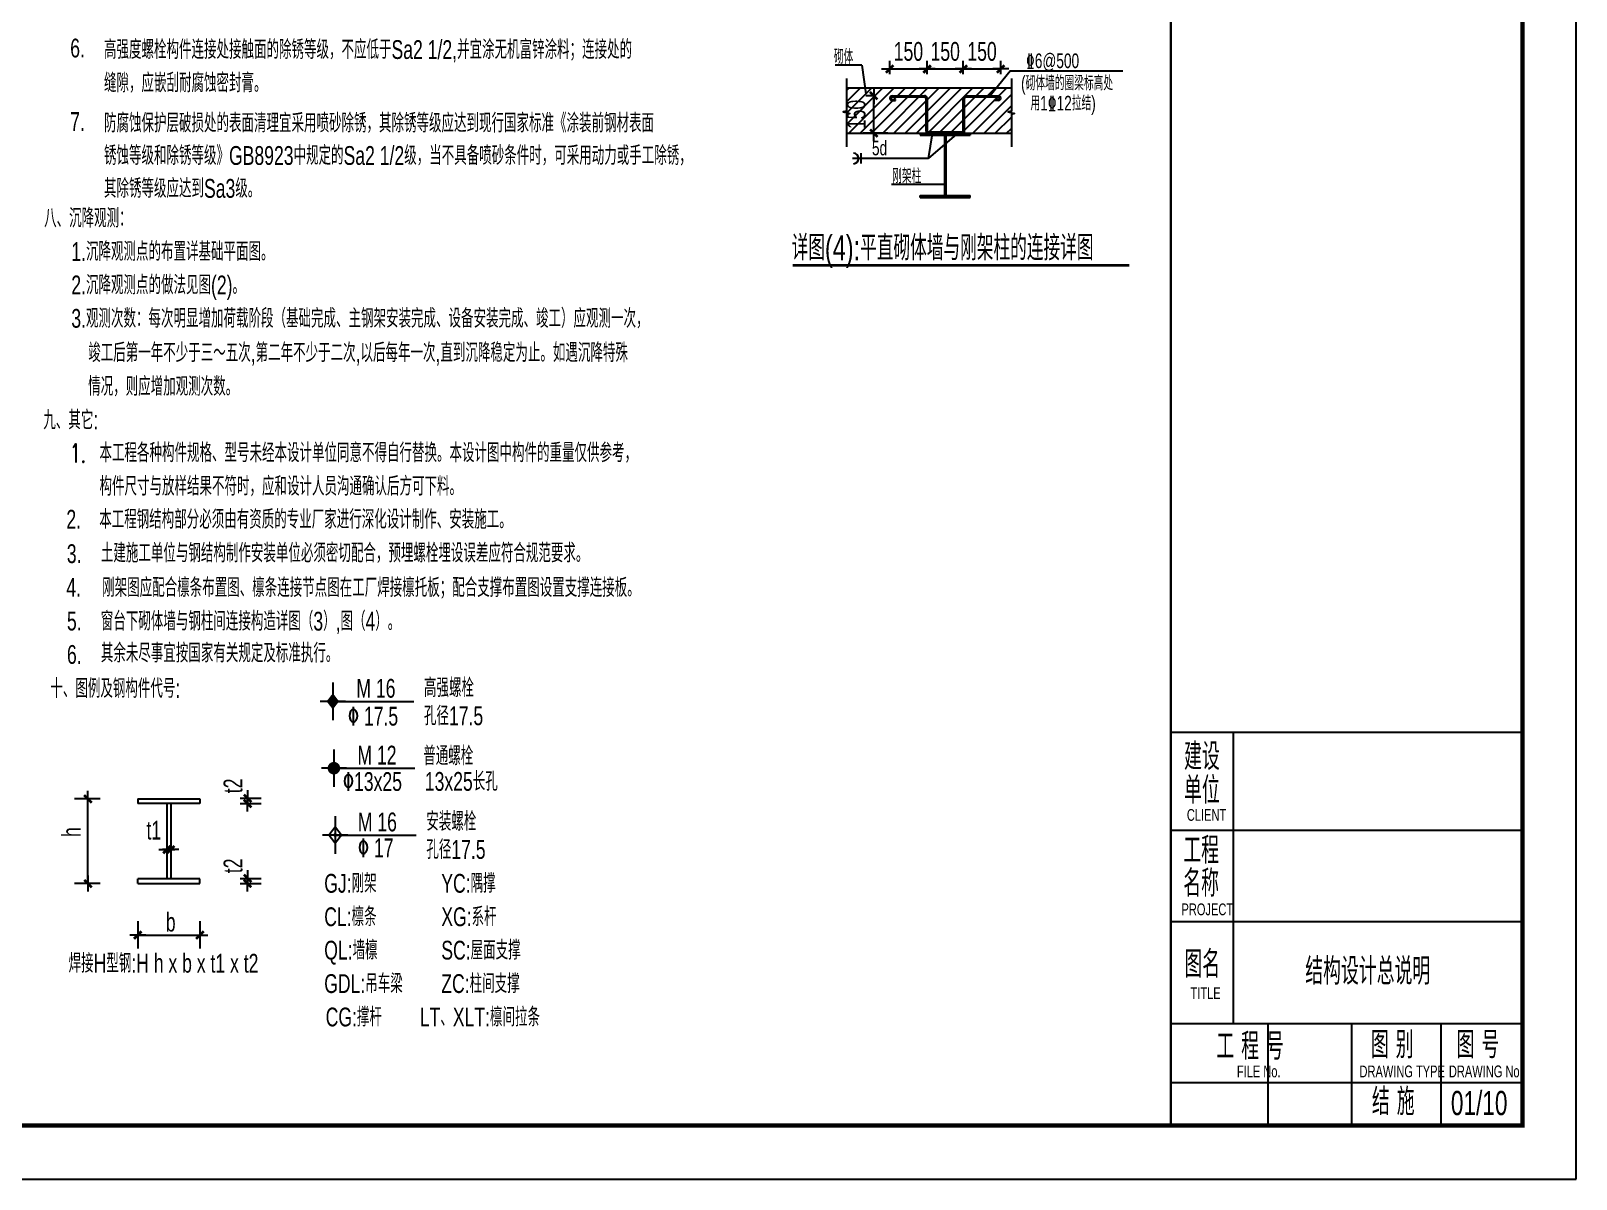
# Model space of a CAD drawing. Extents: x -544850 to 241437, y -10347 to 32059.
# Drawn here: x -471264 to -442488, y -10347 to 11036 of the extents above; entities that cross this region are included whole.
import ezdxf

# ---------------------------------------------------------------- set-up
doc = ezdxf.new("R2010")
doc.units = 0
doc.header["$LTSCALE"] = 1000
doc.layers.get('0').update_dxf_attribs({"linetype": 'CONTINUOUS'})
doc.layers.get('Defpoints').update_dxf_attribs({"linetype": 'CONTINUOUS'})
for name, color, linetype in [('PUB_TEXT', 7, 'CONTINUOUS'), ('图形', 3, 'CONTINUOUS'), ('图框(修改)', 2, 'CONTINUOUS'), ('图框(锁住)', 7, 'CONTINUOUS'), ('文字', 3, 'CONTINUOUS')]:
    doc.layers.add(name, color=color, linetype=linetype)
doc.layers.add('出图隐藏', color=7, linetype='CONTINUOUS', plot=False)
doc.styles.add('_TCH_DIM', font='SIMPLEX', dxfattribs={"bigfont": 'GBCBIG'})
doc.styles.add('天和', font='天和字符.shx', dxfattribs={"width": 0.7, "bigfont": '天和汉字.shx'})
doc.styles.add('天和黑体', font='天和字符.shx', dxfattribs={"width": 0.7, "bigfont": '天和黑体.shx'})
doc.dimstyles.new('天和', dxfattribs={"dimtxt": 350, "dimasz": 1, "dimexe": 250, "dimexo": 700, "dimgap": 150, "dimtad": 1, "dimdec": 0, "dimzin": 0, "dimdsep": 46, "dimtxsty": '天和', "dimblk": '天和', "dimcen": 0.09, "dimdle": 153.867596, "dimclrd": 3, "dimclre": 3, "dimclrt": 3, "dimadec": 0, "dimazin": 0, "dimtfac": 1, "dimtdec": 0, "dimtix": 1, "dimtmove": 2, "dimatfit": 3, "dimldrblk": '天和', "dimfxl": 0, "dimtolj": 1, "dimtzin": 0, "dimarcsym": 0})

# ---------------------------------------------------------------- blocks, each defined once
blk = doc.blocks.new('FDTERTER')
at = {"layer": '出图隐藏', "linetype": 'Continuous'}
blk.add_line((53642, 2888), (53642, 988), dxfattribs=at)
at = {"layer": '图框(锁住)', "color": 3, "linetype": 'Continuous'}
for p, q in [((59385, -12), (59385, 41988)), ((53001, 8311), (53001, 2888)), ((51836, 6488), (58385, 6488)), ((51836, 4788), (58385, 4788)), ((55203, 2888), (55203, 988)), ((56864, 2888), (56864, 988)), ((51836, 1788), (58385, 1788)), ((51836, 988), (58385, 988)), ((-15, -12), (59385, -12))]:
    blk.add_line(p, q, dxfattribs=at)
at = {"layer": '图框(锁住)', "linetype": 'Continuous'}
for p, q in [((51836, 40988), (51836, 988)), ((51836, 8311), (58385, 8311)), ((51836, 2888), (58385, 2888))]:
    blk.add_line(p, q, dxfattribs=at)
at = {"layer": '图框(锁住)', "linetype": 'Continuous', "const_width": 80}
blk.add_lwpolyline([(58385, 39888), (58385, 40988), (2485, 40988), (2485, 988), (58385, 988)], close=True, dxfattribs=at)
at = {"layer": '图框(锁住)', "linetype": 'Continuous', "const_width": 35}
blk.add_lwpolyline([(51836, 988), (51836, 40988)], dxfattribs=at)
at = {"layer": '图框(修改)', "linetype": 'Continuous', "style": '天和', "width": 0.7}
blk.add_text('结 施', height=500, dxfattribs=at).set_placement((55582, 1179))
at = {"layer": '图框(锁住)', "color": 3, "linetype": 'Continuous', "width": 0.7}
for s, height, style, p in [('建设', 500, '天和', (52084, 7607)), ('单位', 500, '天和', (52084, 6980)), ('CLIENT', 220, '天和黑体', (52136, 6660)), ('工程', 500, '天和', (52070, 5859)), ('名称', 500, '天和', (52070, 5245)), ('PROJECT', 220, '天和黑体', (52036, 4901)), ('图名', 500, '天和', (52090, 3741)), ('TITLE', 220, '天和黑体', (52204, 3341)), ('工 程 号', 500, '天和', (52686, 2211)), ('图 别', 500, '天和', (55563, 2238)), ('图 号', 500, '天和', (57159, 2238)), ('FILE No.', 220, '天和黑体', (53068, 1883)), ('DRAWING TYPE', 220, '天和黑体', (55351, 1883)), ('DRAWING No.', 220, '天和黑体', (57016, 1883))]:
    blk.add_text(s, height=height, dxfattribs=dict(at, style=style)).set_placement(p)
blk = doc.blocks.new('_DIMX')
blk.add_line((-150, 0), (150, 0))
at = {"const_width": 50}
blk.add_lwpolyline([(-70, -70), (70, 70)], dxfattribs=at)
blk = doc.blocks.new('天和')
at = {"color": 3}
blk.add_blockref('_DIMX', (0, 0), dxfattribs=at)
blk = doc.blocks.new('*D323')
at = {"layer": 'Defpoints', "color": 0, "linetype": 'Continuous', "transparency": 16777216}
for p in [(-454574, 10327), (-455271, 9932), (-454574, 9932)]:
    blk.add_point(p, dxfattribs=at)
at = {"layer": '文字', "color": 3, "linetype": 'Continuous', "lineweight": -2, "transparency": 16777216}
for p, q in [((-455271, 10232), (-455271, 10477)), ((-454574, 10232), (-454574, 10477)), ((-455272, 10327), (-455273, 10327)), ((-455271, 10327), (-454574, 10327)), ((-454573, 10327), (-454572, 10327))]:
    blk.add_line(p, q, dxfattribs=at)
blk.add_blockref('天和', (-455271, 10327), dxfattribs=at)
at = {"layer": '文字', "color": 3, "linetype": 'Continuous', "lineweight": -2, "transparency": 16777216, "rotation": 180}
blk.add_blockref('天和', (-454574, 10327), dxfattribs=at)
at = {"layer": '文字', "color": 3, "linetype": 'Continuous', "transparency": 16777216, "insert": (-454922, 10652), "char_height": 350, "attachment_point": 5, "style": '天和'}
blk.add_mtext('\\A1;150', dxfattribs=at)
blk = doc.blocks.new('*D324')
at = {"layer": 'Defpoints', "color": 0, "linetype": 'Continuous', "transparency": 16777216}
for p in [(-453900, 10327), (-454574, 9932), (-453900, 9932)]:
    blk.add_point(p, dxfattribs=at)
at = {"layer": '文字', "color": 3, "linetype": 'Continuous', "lineweight": -2, "transparency": 16777216}
for p, q in [((-454574, 10232), (-454574, 10477)), ((-453900, 10232), (-453900, 10477)), ((-454575, 10327), (-454576, 10327)), ((-454574, 10327), (-453900, 10327)), ((-453899, 10327), (-453898, 10327))]:
    blk.add_line(p, q, dxfattribs=at)
blk.add_blockref('天和', (-454574, 10327), dxfattribs=at)
at = {"layer": '文字', "color": 3, "linetype": 'Continuous', "lineweight": -2, "transparency": 16777216, "rotation": 180}
blk.add_blockref('天和', (-453900, 10327), dxfattribs=at)
at = {"layer": '文字', "color": 3, "linetype": 'Continuous', "transparency": 16777216, "insert": (-454237, 10652), "char_height": 350, "attachment_point": 5, "style": '天和'}
blk.add_mtext('\\A1;150', dxfattribs=at)
blk = doc.blocks.new('*D325')
at = {"layer": 'Defpoints', "color": 0, "linetype": 'Continuous', "transparency": 16777216}
for p in [(-453203, 10327), (-453900, 9932), (-453203, 9932)]:
    blk.add_point(p, dxfattribs=at)
at = {"layer": '文字', "color": 3, "linetype": 'Continuous', "lineweight": -2, "transparency": 16777216}
for p, q in [((-453900, 10232), (-453900, 10477)), ((-453203, 10232), (-453203, 10477)), ((-453901, 10327), (-453902, 10327)), ((-453900, 10327), (-453203, 10327)), ((-453202, 10327), (-453201, 10327))]:
    blk.add_line(p, q, dxfattribs=at)
blk.add_blockref('天和', (-453900, 10327), dxfattribs=at)
at = {"layer": '文字', "color": 3, "linetype": 'Continuous', "lineweight": -2, "transparency": 16777216, "rotation": 180}
blk.add_blockref('天和', (-453203, 10327), dxfattribs=at)
at = {"layer": '文字', "color": 3, "linetype": 'Continuous', "transparency": 16777216, "insert": (-453551, 10652), "char_height": 350, "attachment_point": 5, "style": '天和'}
blk.add_mtext('\\A1;150', dxfattribs=at)
blk = doc.blocks.new('*D326')
at = {"layer": 'Defpoints', "color": 0, "linetype": 'Continuous', "transparency": 16777216}
for p in [(-455568, 9829), (-455228, 9829), (-455228, 9132)]:
    blk.add_point(p, dxfattribs=at)
at = {"layer": '文字', "color": 3, "linetype": 'Continuous', "lineweight": -2, "transparency": 16777216}
for p, q in [((-455528, 9829), (-455718, 9829)), ((-455568, 9830), (-455568, 9831)), ((-455568, 9132), (-455568, 9829)), ((-455528, 9132), (-455718, 9132)), ((-455568, 9131), (-455568, 9130))]:
    blk.add_line(p, q, dxfattribs=at)
for p, rotation in [((-455568, 9829), 269.9863595886517), ((-455568, 9132), 89.98635958865172)]:
    blk.add_blockref('天和', p, dxfattribs=dict(at, rotation=rotation))
at = {"layer": '文字', "color": 3, "linetype": 'Continuous', "transparency": 16777216, "insert": (-455893, 9480), "char_height": 350, "attachment_point": 5, "rotation": 89.9864, "style": '天和'}
blk.add_mtext('\\A1;150', dxfattribs=at)
blk = doc.blocks.new('*D329')
at = {"layer": 'Defpoints', "color": 0, "linetype": 'Continuous', "transparency": 16777216}
for p in [(-468070, -3256), (-468070, -3354), (-467229, -3256)]:
    blk.add_point(p, dxfattribs=at)
at = {"layer": '图形', "color": 3, "linetype": 'Continuous', "lineweight": -2, "transparency": 16777216}
for p, q in [((-467370, -3256), (-466979, -3256)), ((-467370, -3354), (-466979, -3354)), ((-467229, -3255), (-467229, -3254)), ((-467229, -3354), (-467229, -3256)), ((-467229, -3355), (-467229, -3356))]:
    blk.add_line(p, q, dxfattribs=at)
for p, rotation in [((-467229, -3256), 270), ((-467229, -3354), 90)]:
    blk.add_blockref('天和', p, dxfattribs=dict(at, rotation=rotation))
at = {"layer": '图形', "color": 3, "linetype": 'Continuous', "transparency": 16777216, "insert": (-467499, -3024), "char_height": 350, "attachment_point": 5, "rotation": 90, "style": '天和'}
blk.add_mtext('\\A1;t2', dxfattribs=at)
blk = doc.blocks.new('*D330')
at = {"layer": 'Defpoints', "color": 0, "linetype": 'Continuous', "transparency": 16777216}
for p in [(-468070, -4746), (-468070, -4843), (-467229, -4746)]:
    blk.add_point(p, dxfattribs=at)
at = {"layer": '图形', "color": 3, "linetype": 'Continuous', "lineweight": -2, "transparency": 16777216}
for p, q in [((-467370, -4746), (-466979, -4746)), ((-467370, -4843), (-466979, -4843)), ((-467229, -4745), (-467229, -4744)), ((-467229, -4843), (-467229, -4746)), ((-467229, -4844), (-467229, -4845))]:
    blk.add_line(p, q, dxfattribs=at)
for p, rotation in [((-467229, -4746), 270), ((-467229, -4843), 90)]:
    blk.add_blockref('天和', p, dxfattribs=dict(at, rotation=rotation))
at = {"layer": '图形', "color": 3, "linetype": 'Continuous', "transparency": 16777216, "insert": (-467499, -4513), "char_height": 350, "attachment_point": 5, "rotation": 90, "style": '天和'}
blk.add_mtext('\\A1;t2', dxfattribs=at)
blk = doc.blocks.new('*D331')
at = {"layer": 'Defpoints', "color": 0, "linetype": 'Continuous', "transparency": 16777216}
for p in [(-469275, -4843), (-468117, -4843), (-468117, -5803)]:
    blk.add_point(p, dxfattribs=at)
at = {"layer": '图形', "color": 3, "linetype": 'Continuous', "lineweight": -2, "transparency": 16777216}
for p, q in [((-469275, -5543), (-469275, -6053)), ((-468117, -5543), (-468117, -6053)), ((-469274, -5803), (-468118, -5803))]:
    blk.add_line(p, q, dxfattribs=at)
at = {"layer": '图形', "color": 3, "linetype": 'Continuous', "lineweight": -2, "transparency": 16777216, "rotation": 180}
blk.add_blockref('天和', (-469275, -5803), dxfattribs=at)
at = {"layer": '图形', "color": 3, "linetype": 'Continuous', "lineweight": -2, "transparency": 16777216}
blk.add_blockref('天和', (-468117, -5803), dxfattribs=at)
blk = doc.blocks.new('*D332')
at = {"layer": 'Defpoints', "color": 0, "linetype": 'Continuous', "transparency": 16777216}
for p in [(-468731, -3564), (-468661, -3564), (-468661, -4211)]:
    blk.add_point(p, dxfattribs=at)
at = {"layer": '图形', "color": 3, "linetype": 'Continuous', "lineweight": -2, "transparency": 16777216}
for p, q in [((-468732, -4211), (-468733, -4211)), ((-468731, -4211), (-468661, -4211)), ((-468731, -4264), (-468731, -4461)), ((-468661, -4264), (-468661, -4461)), ((-468660, -4211), (-468659, -4211))]:
    blk.add_line(p, q, dxfattribs=at)
blk.add_blockref('天和', (-468731, -4211), dxfattribs=at)
at = {"layer": '图形', "color": 3, "linetype": 'Continuous', "lineweight": -2, "transparency": 16777216, "rotation": 180}
blk.add_blockref('天和', (-468661, -4211), dxfattribs=at)
at = {"layer": '图形', "color": 3, "linetype": 'Continuous', "transparency": 16777216, "insert": (-468975, -3850), "char_height": 350, "attachment_point": 5, "style": '天和'}
blk.add_mtext('\\A1;t1', dxfattribs=at)

msp = doc.modelspace()

# ---------------------------------------------------------------- hatches: boundary and pattern name
at = {"layer": '文字', "linetype": 'Continuous'}
h = msp.add_hatch(dxfattribs=at)
h.set_pattern_fill('ANSI31', color=253, scale=93.356328)
h.set_pattern_definition([(45, (-521570.37, 21558.83), (-104.79547, 104.79547), [])])
h.paths.add_polyline_path([(-456076.4, 9974.3), (-453005.5, 9974.3), (-453005.5, 9131.6), (-456076.4, 9131.6)])

# ---------------------------------------------------------------- linework, layer by layer
at = {"layer": '图形'}
for p, q in [((-455788.5, 10398.1, 200), (-456288.4, 10398.1, 200)), ((-455788.5, 10398.1, 200), (-455718.3, 9863.5, 200)), ((-456076.4, 9974.3, 200), (-453005.5, 9974.3, 200)), ((-455225.4, 9828.7, 200), (-454620, 9828.7, 200)), ((-455225.4, 9805.4, 200), (-454620, 9805.4, 200)), ((-453853.2, 9828.7, 200), (-453247.8, 9828.7, 200)), ((-453853.2, 9805.4, 200), (-453247.8, 9805.4, 200)), ((-455225.4, 9761.4, 200), (-455162.4, 9761.4, 200)), ((-455225.4, 9738.2, 200), (-455162.4, 9738.2, 200)), ((-455162.4, 9738.2, 200), (-455162.4, 9761.4, 200)), ((-454596.8, 9782.2, 200), (-454596.8, 9178.1, 200)), ((-454573.5, 9782.2, 200), (-454573.5, 9178.1, 200)), ((-453899.7, 9178.1, 200), (-453899.7, 9782.2, 200)), ((-453876.5, 9178.1, 200), (-453876.5, 9782.2, 200)), ((-453247.8, 9761.4, 200), (-453310.9, 9761.4, 200)), ((-453310.9, 9738.2, 200), (-453310.9, 9761.4, 200)), ((-453247.8, 9738.2, 200), (-453310.9, 9738.2, 200)), ((-456076.4, 9131.6, 200), (-453005.5, 9131.6, 200)), ((-455306.5, 9131.6, 200), (-455762.5, 9131.7, 200)), ((-454701.3, 9131.6, 200), (-454701.3, 9094.4, 200)), ((-454701.3, 9131.6, 200), (-453771.9, 9131.6, 200)), ((-454701.3, 9094.4, 200), (-453771.9, 9094.4, 200)), ((-454482.9, 9120.3, 200), (-454551.6, 8659.8, 200)), ((-454029, 9112.4, 200), (-454551.5, 8659.9, 200)), ((-454550.3, 9154.8, 200), (-453923, 9154.8, 200)), ((-454250.6, 9094.4, 200), (-454250.6, 7969.8, 200)), ((-454222.7, 9094.4, 200), (-454222.7, 7969.8, 200)), ((-453771.9, 9131.6, 200), (-453771.9, 9094.4, 200)), ((-454551.5, 8659.9, 200), (-455963.1, 8659.9, 200)), ((-455799.4, 8564.1, 200), (-455799.4, 8762.3, 200)), ((-454247.7, 8177, 200), (-455237.2, 8177, 200)), ((-454701.3, 7932.7, 200), (-454701.3, 7969.8, 200)), ((-454701.3, 7969.8, 200), (-453771.9, 7969.8, 200)), ((-454701.3, 7932.7, 200), (-453771.9, 7932.7, 200)), ((-453771.9, 7932.7, 200), (-453771.9, 7969.8, 200))]:
    msp.add_line(p, q, dxfattribs=at)
at = {"layer": '图形', "linetype": 'Continuous'}
for p, q in [((-454548.2, 9149.6, 200), (-454548.2, 9111.8, 200)), ((-454539.6, 9149.6, 200), (-454539.6, 9111.8, 200)), ((-454528.4, 9149.6, 200), (-454528.4, 9111.8, 200)), ((-454519.9, 9149.6, 200), (-454519.9, 9111.8, 200)), ((-454512.5, 9149.6, 200), (-454512.5, 9111.8, 200)), ((-454503.9, 9149.6, 200), (-454503.9, 9111.8, 200)), ((-454492.7, 9149.6, 200), (-454492.7, 9111.8, 200)), ((-454484.2, 9149.6, 200), (-454484.2, 9111.8, 200)), ((-454478.9, 9149.6, 200), (-454478.9, 9111.8, 200)), ((-454470.3, 9149.6, 200), (-454470.3, 9111.8, 200)), ((-454469.3, 9149.6, 200), (-454469.3, 9111.8, 200)), ((-454460.8, 9149.6, 200), (-454460.8, 9111.8, 200)), ((-454459.1, 9149.6, 200), (-454459.1, 9111.8, 200)), ((-454455.5, 9149.6, 200), (-454455.5, 9111.8, 200)), ((-454450.6, 9149.6, 200), (-454450.6, 9111.8, 200)), ((-454446.9, 9149.6, 200), (-454446.9, 9111.8, 200)), ((-454435.7, 9149.6, 200), (-454435.7, 9111.8, 200)), ((-454427.1, 9149.6, 200), (-454427.1, 9111.8, 200)), ((-454051.2, 9149.6, 200), (-454051.2, 9111.8, 200)), ((-454042.7, 9149.6, 200), (-454042.7, 9111.8, 200)), ((-454031.5, 9149.6, 200), (-454031.5, 9111.8, 200)), ((-454022.9, 9149.6, 200), (-454022.9, 9111.8, 200)), ((-454022.2, 9149.6, 200), (-454022.2, 9111.8, 200)), ((-454015.5, 9149.6, 200), (-454015.5, 9111.8, 200)), ((-454013.6, 9149.6, 200), (-454013.6, 9111.8, 200)), ((-454002.4, 9149.6, 200), (-454002.4, 9111.8, 200)), ((-453993.9, 9149.6, 200), (-453993.9, 9111.8, 200)), ((-453986.5, 9149.6, 200), (-453986.5, 9111.8, 200)), ((-453978, 9149.6, 200), (-453978, 9111.8, 200)), ((-453966.8, 9149.6, 200), (-453966.8, 9111.8, 200)), ((-453958.2, 9149.6, 200), (-453958.2, 9111.8, 200)), ((-453952.9, 9149.6, 200), (-453952.9, 9111.8, 200)), ((-453944.3, 9149.6, 200), (-453944.3, 9111.8, 200)), ((-453933.1, 9149.6, 200), (-453933.1, 9111.8, 200)), ((-453924.6, 9149.6, 200), (-453924.6, 9111.8, 200))]:
    msp.add_line(p, q, dxfattribs=at)
at = {"layer": '图形', "color": 253}
for p, q in [((-465641.6, -1099.9), (-465641.6, -1800.1)), ((-465408.2, -1450), (-465875, -1450)), ((-465621.8, -2344.7), (-465621.8, -3044.9)), ((-465388.4, -2694.8), (-465855.2, -2694.8)), ((-465597.5, -3589.4), (-465597.5, -4289.6)), ((-465364.1, -3939.5), (-465830.9, -3939.5))]:
    msp.add_line(p, q, dxfattribs=at)
at = {"layer": '图形', "ltscale": 20}
for p, q in [((-469275, -3265.9), (-469275, -3353.6)), ((-469275, -3265.9), (-468117.3, -3265.9)), ((-468117.3, -3353.6), (-469275, -3353.6)), ((-468730.7, -3353.6), (-468730.7, -4755.6)), ((-468661.5, -3353.6), (-468661.5, -4755.6)), ((-468117.3, -3265.9), (-468117.3, -3353.6)), ((-469275, -4843.2), (-469275, -4755.6)), ((-468117.3, -4755.6), (-469275, -4755.6)), ((-469275, -4843.2), (-468117.3, -4843.2)), ((-468117.3, -4843.2), (-468117.3, -4755.6))]:
    msp.add_line(p, q, dxfattribs=at)
at = {"layer": '图形', "elevation": 200}
for points in [[(-456076.4, 10149.3), (-456076.4, 9543.9), (-456136.5, 9527.8), (-456016.3, 9497.8), (-456076.4, 9481.6), (-456076.4, 8876.2)], [(-453403.8, 9828.7), (-453027.3, 10291.5), (-450930.3, 10291.5)], [(-453005.5, 10149.3), (-453005.5, 9543.9), (-453065.6, 9527.8), (-452945.4, 9497.8), (-453005.5, 9481.6), (-453005.5, 8876.2)]]:
    msp.add_lwpolyline(points, dxfattribs=at)
for points in [[(-454479.8, 9128.3, 0, 33.2, 0), (-454500.6, 9005.6, 0, 0, 0)], [(-454023.3, 9117.3, 0, 33.2, 0), (-454117.4, 9035.8, 0, 0, 0)]]:
    msp.add_lwpolyline(points, format="xyseb", dxfattribs=at)
at = {"layer": '图形', "const_width": 51.9, "elevation": 200}
msp.add_lwpolyline([(-457079.7, 6669.7), (-450809.2, 6669.7)], dxfattribs=at)
at = {"layer": '图形', "elevation": 0}
for points, const_width in [([(-465563.4, -2694.8, 1), (-465680.1, -2694.8, 1), (-465563.4, -2694.8, 1)], 116.7), ([(-465580, -3939.5, 1), (-465615, -3939.5, 1), (-465580, -3939.5, 1)], 35)]:
    msp.add_lwpolyline(points, format="xyb", close=True, dxfattribs=dict(at, const_width=const_width))
at = {"layer": '图形', "color": 1, "const_width": 35, "elevation": 0}
msp.add_lwpolyline([(-465597.5, -3787.8), (-465714.2, -3939.5), (-465597.5, -4091.2), (-465480.8, -3939.5), (-465597.5, -3787.8)], dxfattribs=at)
at = {"layer": '图形'}
for centre, radius, start, end in [((-455225.4, 9783.4, 200), 45.2, 89.9997, 270), ((-455225.4, 9783.4, 200), 22, 89.9997, 270), ((-454620, 9782.2, 200), 46.5, 0, 90), ((-454620, 9782.2, 200), 23.2, 0, 90), ((-453853.2, 9782.2, 200), 46.5, 90, 180), ((-453853.2, 9782.2, 200), 23.2, 90, 180), ((-453247.8, 9783.4, 200), 45.2, 270, 90.0003), ((-453247.8, 9783.4, 200), 22, 270, 90.0003), ((-454550.3, 9178.1, 200), 46.5, 180, 270), ((-454550.3, 9178.1, 200), 23.2, 180, 270), ((-453923, 9178.1, 200), 46.5, 270, 0), ((-453923, 9178.1, 200), 23.2, 270, 0), ((-455945.8, 8661.6, 200), 98.3, 270, 90)]:
    msp.add_arc(centre, radius, start, end, dxfattribs=at)
msp.add_solid([(-465641.6, -1298.3), (-465758.3, -1450), (-465524.9, -1450), (-465641.6, -1601.7)], dxfattribs=at)
at = {"layer": '文字', "linetype": 'Continuous'}
for p, q in [((-465641.6, -1450), (-465151.9, -1450)), ((-465151.9, -1450), (-464133.2, -1450)), ((-465621.8, -2694.8), (-465132.1, -2694.8)), ((-465132.1, -2694.8), (-464113.4, -2694.8)), ((-465597.5, -3939.5), (-465107.8, -3939.5)), ((-465107.8, -3939.5), (-464089.2, -3939.5))]:
    msp.add_line(p, q, dxfattribs=at)

# ---------------------------------------------------------------- block references
at = {"linetype": 'Continuous'}
msp.add_blockref('FDTERTER', (-501872.7, -10334.8), dxfattribs=at)

# ---------------------------------------------------------------- texts
at = {"layer": 'PUB_TEXT', "style": '天和', "width": 0.7}
msp.add_text('结构设计总说明', height=500, dxfattribs=at).set_placement((-447532, -6725.4))
at = {"layer": '图框(修改)', "linetype": 'Continuous', "style": '天和', "width": 0.7}
msp.add_text('01/10', height=450, dxfattribs=at).set_placement((-444819.9, -9155.6))
at = {"layer": '文字'}
for s, height, style, width, p in [('6.', 350.09, '天和', 0.7, (-470532.3, 10541.5)), ('砌体', 272.29, '天和', 0.7, (-456311.9, 10420.9, 200)), ('\x846@500', 272.29, '天和', 0.7, (-452731.9, 10343.2, 200)), ('(砌体墙的圈梁标高处', 272.29, '天和', 0.7, (-452824.6, 9928, 200)), ('用1%%13212拉结)', 272.289, '天和', 0.7, (-452649.7, 9554.7, 200)), ('7.', 350.09, '天和', 0.7, (-470532.3, 9172.9)), ('5d', 272.29, '天和', 0.7, (-455601.4, 8719.3, 200)), ('刚架柱', 272.29, '天和', 0.7, (-455224.5, 8196.1, 200)), ('详图(4):平直砌体墙与刚架柱的连接详图', 466.782, '天和', 0.7, (-457097.6, 6762.1, 200)), ('九、其它:', 350.09, '天和', 0.7, (-471033, 3614.6)), ('1.', 350.09, '_TCH_DIM', 0.658824, (-470535.8, 2996.6)), ('本工程各种构件规格、型号未经本设计单位同意不得自行替换。本设计图中构件的重量仅供参考，', 350.086, '天和', 0.7, (-469987.3, 3004.3)), ('构件尺寸与放样结果不符时，应和设计人员沟通确认后方可下料。', 350.086, '天和', 0.7, (-469987.3, 2381.9)), ('2.', 350.09, '天和', 0.7, (-470603.3, 1766.2)), ('本工程钢结构部分必须由有资质的专业厂家进行深化设计制作、安装施工。', 350.086, '天和', 0.7, (-469992.1, 1764.5)), ('3.', 350.09, '天和', 0.7, (-470595.7, 1125.4)), ('土建施工单位与钢结构制作安装单位必须密切配合，预埋螺栓埋设误差应符合规范要求。', 350.086, '天和', 0.7, (-469961.2, 1137.5)), ('刚架图应配合檩条布置图、檩条连接节点图在工厂焊接檩托板；配合支撑布置图设置支撑连接板。', 350.086, '天和', 0.7, (-469936.6, 494.1)), ('4.', 350.09, '天和', 0.7, (-470604.8, 498.8)), ('5.', 350.09, '天和', 0.7, (-470593, -129.8)), ('窗台下砌体墙与钢柱间连接构造详图（3）,图（4）。', 350.086, '天和', 0.7, (-469962, -131.9)), ('6.', 350.09, '天和', 0.7, (-470593, -752.2)), ('其余未尽事宜按国家有关规定及标准执行。', 350.086, '天和', 0.7, (-469962, -725.2)), ('十、图例及钢构件代号:', 350.086, '天和', 0.7, (-470901.7, -1385)), ('M 16', 350.09, '天和', 0.7, (-465203.6, -1381.5, 157.1)), ('高强螺栓', 350.09, '天和', 0.7, (-463944.7, -1371.3, 157.1)), ('%%130 17.5', 350.09, '天和', 0.7, (-465363.7, -1901.6, 157.1)), ('孔径17.5', 350.09, '天和', 0.7, (-463944.7, -1894.4, 157.1)), ('M 12', 350.09, '天和', 0.7, (-465183.8, -2626.2, 157.1)), ('普通螺栓', 350.09, '天和', 0.7, (-463957.8, -2639.8, 157.1)), ('%%13013x25', 350.09, '天和', 0.7, (-465456.5, -3117.8, 157.1)), ('13x25长孔', 350.09, '天和', 0.7, (-463928.5, -3115.7, 157.1)), ('M 16', 350.09, '天和', 0.7, (-465177, -3871, 157.1)), ('安装螺栓', 350.09, '天和', 0.7, (-463900.6, -3860.8, 157.1)), ('%%130 17', 350.09, '天和', 0.7, (-465177, -4353.6, 157.1)), ('孔径17.5', 350.09, '天和', 0.7, (-463900.6, -4383.9, 157.1)), ('GJ:刚架', 350.09, '天和', 0.7, (-465801.8, -5014.1, 157.1)), ('YC:隅撑', 350.09, '天和', 0.7, (-463621.6, -5014.1, 157.1)), ('b', 350.1, '天和', 0.7, (-468752, -5736.4)), ('CL:檩条', 350.09, '天和', 0.7, (-465801.8, -5636.5, 157.1)), ('XG:系杆', 350.09, '天和', 0.7, (-463621.6, -5636.5, 157.1)), ('QL:墙檩', 350.09, '天和', 0.7, (-465801.8, -6258.8, 157.1)), ('SC:屋面支撑', 350.09, '天和', 0.7, (-463621.6, -6258.8, 157.1)), ('焊接H型钢:H h x b x t1 x t2', 350.086, '天和', 0.7, (-470562.9, -6502.1)), ('GDL:吊车梁', 350.09, '天和', 0.7, (-465801.8, -6881.2, 157.1)), ('ZC:柱间支撑', 350.09, '天和', 0.7, (-463621.6, -6881.2, 157.1)), ('CG:撑杆', 350.09, '天和', 0.7, (-465775.3, -7503.6, 157.1)), ('LT、XLT:檩间拉条', 350.086, '天和', 0.7, (-464022.1, -7503.6, 157.1))]:
    msp.add_text(s, height=height, dxfattribs=dict(at, style=style, width=width)).set_placement(p)
at = {"layer": '文字', "color": 6, "style": '天和', "width": 0.7}
for s, p in [('高强度螺栓构件连接处接触面的除锈等级，不应低于Sa2 1/2,并宜涂无机富锌涂料；连接处的', (-469903.4, 10514)), ('缝隙，应嵌刮耐腐蚀密封膏。', (-469903.4, 9893)), ('防腐蚀保护层破损处的表面清理宜采用喷砂除锈，其除锈等级应达到现行国家标准《涂装前钢材表面', (-469903.4, 9145.4)), ('锈蚀等级和除锈等级》GB8923中规定的Sa2 1/2级，当不具备喷砂条件时，可采用动力或手工除锈，', (-469903.4, 8540.9)), ('其除锈等级应达到Sa3级。', (-469903.4, 7928.3))]:
    msp.add_text(s, height=350.086, dxfattribs=at).set_placement(p)
at = {"layer": '文字', "linetype": 'Continuous', "style": '天和', "width": 0.7}
for s, height, p in [('八、沉降观测：', 350.09, (-471018.8, 7374.7)), ('1.沉降观测点的布置详基础平面图。', 350.086, (-470511.7, 6752.3)), ('2.沉降观测点的做法见图(2)。', 350.086, (-470511.7, 6129.9)), ('3.观测次数：每次明显增加荷载阶段（基础完成、主钢架安装完成、设备安装完成、竣工）应观测一次，', 350.086, (-470511.7, 5507.6)), ('竣工后第一年不少于三～五次,第二年不少于二次,以后每年一次,直到沉降稳定为止。如遇沉降特殊', 350.086, (-470197.4, 4868.6)), ('情况，则应增加观测次数。', 350.086, (-470197.4, 4239.9))]:
    msp.add_text(s, height=height, dxfattribs=at).set_placement(p)
at = {"layer": '文字', "style": '天和', "width": 0.7}
msp.add_text('h', height=350.1, rotation=90, dxfattribs=at).set_placement((-470335, -3975.8))

# ---------------------------------------------------------------- dimensions: what is measured, and where the dimension line sits
at = {"layer": '图形', "linetype": 'Continuous'}
for base, p1, p2, angle, text, picture, middle in [((-467228.7, -3256.2), (-468070.2, -3353.6), (-468070.2, -3256.2), 90, 't2', '*D329', (-467498.6, -3023.8)), ((-468661.5, -4211.3), (-468730.7, -3563.8), (-468661.5, -3563.8), 0, 't1', '*D332', (-468974.8, -3850.2)), ((-467228.7, -4745.8), (-468070.2, -4843.2), (-468070.2, -4745.8), 90, 't2', '*D330', (-467498.6, -4513.5))]:
    dim = msp.add_linear_dim(base=base, p1=p1, p2=p2, angle=angle, text=text, dimstyle='天和', dxfattribs=at)
    dim.commit()
    dim.dimension.update_dxf_attribs({"geometry": picture, "text_midpoint": middle, "dimtype": 161})
msp.add_aligned_dim(p1=(-469275, -4843.2), p2=(-469275, -3265.9), distance=926.8, text='{\\fArial|b0|i0|c0|p32; }', dimstyle='天和', dxfattribs=at).render()
dim = msp.add_aligned_dim(p1=(-469275, -4843.2), p2=(-468117.3, -4843.2), distance=-959.5, text=' ', dimstyle='天和', dxfattribs=at)
dim.commit()
dim.dimension.update_dxf_attribs({"geometry": '*D331', "text_midpoint": (-468696.1, -5802.8)})
at = {"layer": '文字', "linetype": 'Continuous'}
for p1, p2, distance, picture, middle in [((-455270.7, 9932.1, 200), (-454573.5, 9932.1, 200), 395.3, '*D323', (-454922.1, 10652.4, 200)), ((-454573.5, 9932.1, 200), (-453899.7, 9932.1, 200), 395.3, '*D324', (-454236.6, 10652.4, 200)), ((-453899.7, 9932.1, 200), (-453202.6, 9932.1, 200), 395.3, '*D325', (-453551.2, 10652.4, 200)), ((-455227.9, 9131.6, 200), (-455227.8, 9828.7, 200), 340.4, '*D326', (-455893.3, 9480.3, 200))]:
    dim = msp.add_aligned_dim(p1=p1, p2=p2, distance=distance, text='150', dimstyle='天和', override={"dimexe": 150, "dimexo": 300, "dimzin": 8}, dxfattribs=at)
    dim.commit()
    dim.dimension.update_dxf_attribs({"geometry": picture, "text_midpoint": middle})

doc.saveas('drawing.dxf')
